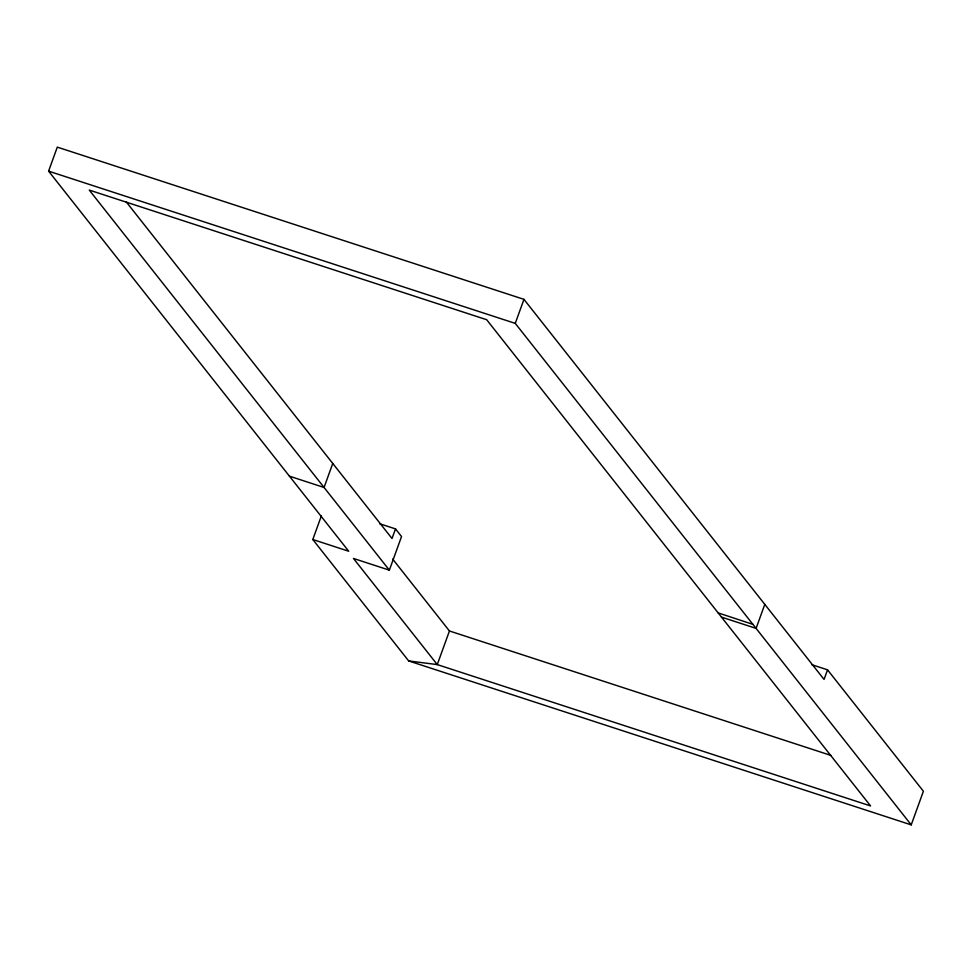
<?xml version="1.0" encoding="UTF-8"?>
<svg xmlns="http://www.w3.org/2000/svg" width="972" height="972" viewBox="0 0 972 972"><rect width="100%" height="100%" fill="white"/><g stroke="black" fill="none" stroke-linecap="round" stroke-linejoin="round"><path stroke-width="1.46" d="M321.428 515.707L312.802 539.521L348.705 551.233L48.6 171.145L57.299 147.124L523.957 299.352L824.062 679.44L827.537 669.829L811.669 664.654M332.764 463.45L324.065 487.47L289.437 476.171M379.627 523.726L395.507 528.902L392.02 538.512L126.129 201.751M389.359 570.163L89.254 190.075L486.668 319.715L870.572 805.934L437.266 664.593L353.468 558.45L389.359 570.163L401.533 536.544L395.507 528.902M827.537 669.829L923.4 791.244L911.226 824.876L515.257 323.372L523.957 299.352M392.639 559.034L449.441 630.974L437.266 664.593L408.677 660.936L312.802 539.521M764.794 604.377L756.095 628.398L721.467 617.099M48.6 171.145L515.257 323.372M449.441 630.974L830.926 755.414M408.677 660.936L911.226 824.876M718.15 612.895L752.911 624.352"/></g></svg>
